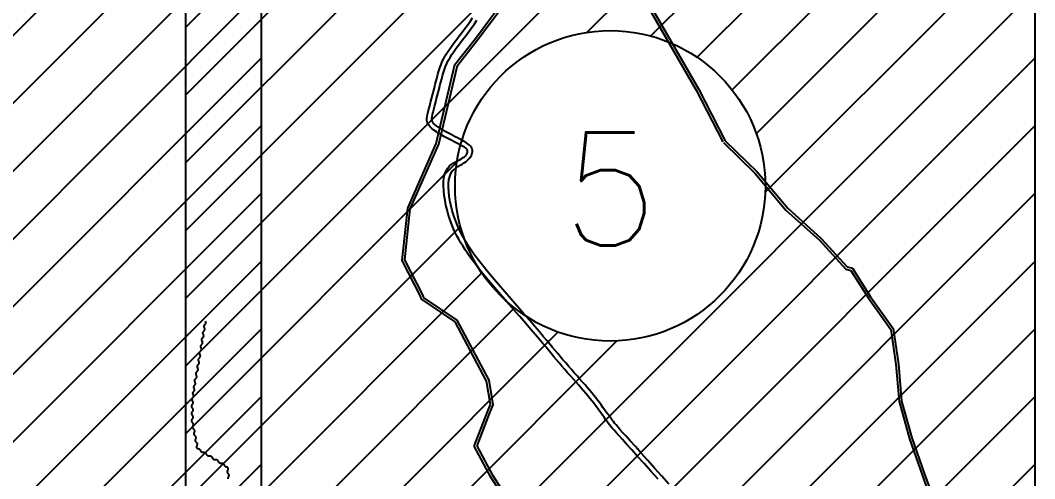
# Model space of a CAD drawing. Header units: metres. Extents: x 511708 to 512549, y 196282 to 196876.
# Drawn here: x 512452.11 to 512478.76, y 196515.96 to 196528 of the extents above; entities that cross this region are included whole.
import ezdxf
from ezdxf.enums import TextEntityAlignment as Align

# ---------------------------------------------------------------- set-up
doc = ezdxf.new("R2010")
doc.units = ezdxf.units.M
doc.header["$MEASUREMENT"] = 0
doc.layers.get('0').update_dxf_attribs({"linetype": 'CONTINUOUS'})
doc.styles.get("Standard").update_dxf_attribs({"font": 'Simplex.shx'})

msp = doc.modelspace()

# ---------------------------------------------------------------- hatches: boundary and pattern name
at = {"ltscale": 30}
h = msp.add_hatch(dxfattribs=at)
h.set_pattern_fill('LINE', color=2, scale=0.396, angle=45, style=0)
h.set_pattern_definition([(45, (510676.5057, 194398.3467), (-0.88904536, 0.88904536), [])])
edge = h.paths.add_edge_path(flags=16)
edge.add_arc((512447.286, 196523.653), 4.076, 0, 360)
h.paths.add_polyline_path([(512436.135, 196533.616), (512458.437, 196533.616), (512458.437, 196513.69), (512436.135, 196513.69)])
h = msp.add_hatch(dxfattribs=at)
h.set_pattern_fill('LINE', color=2, scale=0.396, angle=45, style=0)
h.set_pattern_definition([(45, (510696.8274, 194398.3467), (-0.88904536, 0.88904536), [])])
edge = h.paths.add_edge_path(flags=16)
edge.add_arc((512467.608, 196523.653), 4.076, 0, 360)
h.paths.add_polyline_path([(512456.457, 196533.616), (512478.759, 196533.616), (512478.759, 196513.69), (512456.457, 196513.69)])

# ---------------------------------------------------------------- linework, layer by layer
at = {"color": 3}
for p, q in [((512468.623, 196528.46), (512469.923, 196526.199)), ((512464.066, 196527.526), (512464.65, 196528.302)), ((512464.121, 196527.484), (512464.715, 196528.273)), ((512468.563, 196528.425), (512469.862, 196526.165)), ((512463.527, 196526.84), (512464.066, 196527.526)), ((512463.591, 196526.81), (512464.121, 196527.484)), ((512463.039, 196524.766), (512463.527, 196526.84)), ((512463.105, 196524.744), (512463.591, 196526.81)), ((512469.862, 196526.165), (512470.567, 196524.807)), ((512469.923, 196526.199), (512470.628, 196524.839)), ((512462.288, 196523.072), (512463.039, 196524.766)), ((512462.356, 196523.054), (512463.105, 196524.744)), ((512470.58, 196524.789), (512471.418, 196523.978)), ((512470.628, 196524.839), (512471.469, 196524.025)), ((512471.418, 196523.978), (512472.221, 196523.017)), ((512471.469, 196524.025), (512472.271, 196523.066)), ((512462.144, 196521.698), (512462.288, 196523.072)), ((512462.215, 196521.711), (512462.356, 196523.054)), ((512472.221, 196523.017), (512473.101, 196522.224)), ((512472.271, 196523.066), (512473.15, 196522.273)), ((512473.101, 196522.224), (512473.797, 196521.462)), ((512473.15, 196522.273), (512473.834, 196521.525)), ((512462.633, 196520.737), (512462.144, 196521.698)), ((512462.702, 196520.755), (512462.215, 196521.711)), ((512473.797, 196521.462), (512473.931, 196521.43)), ((512473.834, 196521.525), (512473.975, 196521.491)), ((512473.931, 196521.43), (512474.389, 196520.701)), ((512473.975, 196521.491), (512474.447, 196520.74)), ((512462.637, 196520.686), (512462.633, 196520.737)), ((512462.704, 196520.725), (512462.702, 196520.755)), ((512474.447, 196520.74), (512475.043, 196519.911)), ((512463.537, 196520.081), (512462.637, 196520.686)), ((512463.59, 196520.129), (512462.704, 196520.725)), ((512474.389, 196520.701), (512474.977, 196519.885)), ((512464.358, 196518.528), (512463.537, 196520.081)), ((512464.425, 196518.551), (512463.59, 196520.129)), ((512474.977, 196519.885), (512475.112, 196518.967)), ((512475.043, 196519.911), (512475.181, 196518.975)), ((512475.112, 196518.967), (512475.194, 196517.99)), ((512475.181, 196518.975), (512475.262, 196518.002)), ((512464.458, 196517.915), (512464.358, 196518.528)), ((512464.53, 196517.907), (512464.425, 196518.551)), ((512464.38, 196517.72), (512464.458, 196517.915)), ((512464.445, 196517.694), (512464.53, 196517.907)), ((512475.194, 196517.99), (512475.466, 196517.012)), ((512475.262, 196518.002), (512475.532, 196517.033)), ((512464.035, 196516.822), (512464.38, 196517.72)), ((512464.111, 196516.826), (512464.445, 196517.697)), ((512475.466, 196517.012), (512475.8, 196516.063)), ((512475.532, 196517.033), (512475.865, 196516.087)), ((512464.471, 196516.007), (512464.035, 196516.822)), ((512464.531, 196516.042), (512464.111, 196516.826)), ((512465.496, 196514.397), (512464.471, 196516.007)), ((512465.562, 196514.423), (512464.531, 196516.042)), ((512475.8, 196516.063), (512476.147, 196515.112)), ((512475.865, 196516.087), (512476.212, 196515.136))]:
    msp.add_line(p, q, dxfattribs=at)
at = {"color": 5, "linetype": 'Continuous', "lineweight": -3}
for points in [[(512436.135, 196533.616), (512458.437, 196533.616), (512458.437, 196513.69), (512436.135, 196513.69)], [(512456.457, 196533.616), (512478.759, 196533.616), (512478.759, 196513.69), (512456.457, 196513.69)]]:
    msp.add_lwpolyline(points, close=True, dxfattribs=at)
at = {"color": 42, "ltscale": 30}
for points in [[(512468.863, 196515.95), (512468.678, 196516.158), (512468.497, 196516.36), (512468.327, 196516.55), (512468.172, 196516.723), (512468.037, 196516.873), (512467.926, 196516.996), (512467.836, 196517.096), (512467.764, 196517.176), (512467.707, 196517.24), (512467.662, 196517.293), (512467.624, 196517.338), (512467.59, 196517.381), (512467.557, 196517.424), (512467.522, 196517.471), (512467.484, 196517.522), (512467.445, 196517.578), (512467.403, 196517.636), (512467.36, 196517.696), (512467.315, 196517.758), (512467.268, 196517.821), (512467.221, 196517.884), (512467.173, 196517.947), (512467.124, 196518.01), (512467.073, 196518.073), (512467.021, 196518.137), (512466.965, 196518.203), (512466.907, 196518.272), (512466.846, 196518.343), (512466.781, 196518.418), (512466.712, 196518.497), (512466.639, 196518.578), (512466.565, 196518.663), (512466.489, 196518.748), (512466.413, 196518.834), (512466.338, 196518.92), (512466.265, 196519.004), (512466.195, 196519.086), (512466.128, 196519.166), (512466.062, 196519.245), (512465.994, 196519.327), (512465.922, 196519.415), (512465.841, 196519.512), (512465.75, 196519.62), (512465.646, 196519.743), (512465.525, 196519.884), (512465.386, 196520.043), (512465.233, 196520.219), (512465.07, 196520.405), (512464.902, 196520.598), (512464.733, 196520.792), (512464.569, 196520.984), (512464.413, 196521.167), (512464.271, 196521.338), (512464.147, 196521.492), (512464.039, 196521.631), (512463.946, 196521.757), (512463.865, 196521.872), (512463.794, 196521.977), (512463.733, 196522.075), (512463.678, 196522.167), (512463.627, 196522.257), (512463.58, 196522.345), (512463.536, 196522.432), (512463.494, 196522.521), (512463.455, 196522.613), (512463.418, 196522.708), (512463.384, 196522.807), (512463.351, 196522.913), (512463.321, 196523.025), (512463.293, 196523.145), (512463.269, 196523.271), (512463.249, 196523.399), (512463.235, 196523.527), (512463.228, 196523.65), (512463.229, 196523.768), (512463.24, 196523.876), (512463.262, 196523.971), (512463.295, 196524.052), (512463.338, 196524.119), (512463.388, 196524.175), (512463.443, 196524.221), (512463.501, 196524.259), (512463.559, 196524.291), (512463.614, 196524.319), (512463.664, 196524.345), (512463.708, 196524.37), (512463.745, 196524.395), (512463.776, 196524.42), (512463.801, 196524.443), (512463.821, 196524.466), (512463.836, 196524.488), (512463.847, 196524.509), (512463.855, 196524.529), (512463.859, 196524.548), (512463.86, 196524.566), (512463.857, 196524.584), (512463.85, 196524.601), (512463.839, 196524.617), (512463.823, 196524.634), (512463.803, 196524.651), (512463.778, 196524.669), (512463.748, 196524.688), (512463.713, 196524.708), (512463.673, 196524.729), (512463.627, 196524.752), (512463.577, 196524.778), (512463.522, 196524.805), (512463.462, 196524.836), (512463.396, 196524.869), (512463.327, 196524.906), (512463.254, 196524.945), (512463.181, 196524.986), (512463.109, 196525.029), (512463.04, 196525.073), (512462.977, 196525.116), (512462.921, 196525.16), (512462.875, 196525.202), (512462.839, 196525.243), (512462.815, 196525.284), (512462.799, 196525.326), (512462.792, 196525.37), (512462.792, 196525.418), (512462.798, 196525.471), (512462.81, 196525.53), (512462.825, 196525.597), (512462.844, 196525.673), (512462.865, 196525.756), (512462.888, 196525.845), (512462.912, 196525.939), (512462.937, 196526.035), (512462.962, 196526.132), (512462.987, 196526.229), (512463.011, 196526.323), (512463.034, 196526.415), (512463.057, 196526.503), (512463.08, 196526.589), (512463.104, 196526.672), (512463.131, 196526.755), (512463.162, 196526.836), (512463.196, 196526.918), (512463.237, 196526.999), (512463.283, 196527.082), (512463.335, 196527.166), (512463.392, 196527.251), (512463.452, 196527.336), (512463.516, 196527.423), (512463.583, 196527.511), (512463.651, 196527.601), (512463.721, 196527.691), (512463.791, 196527.783), (512463.86, 196527.876), (512463.927, 196527.971), (512463.992, 196528.067)], [(512469.145, 196515.825), (512468.96, 196516.034), (512468.774, 196516.243), (512468.594, 196516.445), (512468.423, 196516.635), (512468.268, 196516.808), (512468.133, 196516.958), (512468.022, 196517.081), (512467.933, 196517.181), (512467.862, 196517.26), (512467.805, 196517.324), (512467.76, 196517.376), (512467.723, 196517.421), (512467.69, 196517.462), (512467.657, 196517.505), (512467.623, 196517.551), (512467.585, 196517.603), (512467.546, 196517.657), (512467.504, 196517.715), (512467.461, 196517.776), (512467.416, 196517.838), (512467.37, 196517.9), (512467.323, 196517.964), (512467.275, 196518.026), (512467.225, 196518.09), (512467.174, 196518.153), (512467.121, 196518.218), (512467.065, 196518.285), (512467.006, 196518.354), (512466.945, 196518.426), (512466.879, 196518.501), (512466.81, 196518.58), (512466.737, 196518.662), (512466.663, 196518.746), (512466.587, 196518.831), (512466.511, 196518.917), (512466.437, 196519.003), (512466.364, 196519.087), (512466.294, 196519.169), (512466.227, 196519.248), (512466.161, 196519.328), (512466.093, 196519.41), (512466.021, 196519.498), (512465.94, 196519.594), (512465.849, 196519.702), (512465.745, 196519.825), (512465.625, 196519.965), (512465.486, 196520.125), (512465.333, 196520.3), (512465.171, 196520.486), (512465.003, 196520.678), (512464.835, 196520.871), (512464.671, 196521.062), (512464.516, 196521.244), (512464.375, 196521.414), (512464.252, 196521.567), (512464.145, 196521.704), (512464.053, 196521.828), (512463.973, 196521.941), (512463.904, 196522.044), (512463.843, 196522.14), (512463.79, 196522.23), (512463.741, 196522.317), (512463.695, 196522.402), (512463.652, 196522.487), (512463.612, 196522.572), (512463.574, 196522.659), (512463.539, 196522.749), (512463.506, 196522.842), (512463.475, 196522.941), (512463.447, 196523.045), (512463.421, 196523.155), (512463.398, 196523.27), (512463.38, 196523.386), (512463.367, 196523.501), (512463.36, 196523.613), (512463.361, 196523.719), (512463.371, 196523.816), (512463.39, 196523.901), (512463.42, 196523.974), (512463.459, 196524.035), (512463.504, 196524.085), (512463.555, 196524.128), (512463.608, 196524.164), (512463.662, 196524.196), (512463.716, 196524.226), (512463.766, 196524.256), (512463.811, 196524.286), (512463.851, 196524.318), (512463.886, 196524.351), (512463.916, 196524.384), (512463.94, 196524.417), (512463.96, 196524.451), (512463.974, 196524.484), (512463.984, 196524.517), (512463.988, 196524.549), (512463.987, 196524.58), (512463.981, 196524.61), (512463.971, 196524.64), (512463.955, 196524.669), (512463.934, 196524.697), (512463.908, 196524.724), (512463.877, 196524.751), (512463.841, 196524.777), (512463.801, 196524.803), (512463.756, 196524.829), (512463.707, 196524.855), (512463.654, 196524.883), (512463.598, 196524.911), (512463.538, 196524.941), (512463.474, 196524.974), (512463.408, 196525.008), (512463.341, 196525.044), (512463.274, 196525.081), (512463.209, 196525.119), (512463.147, 196525.156), (512463.09, 196525.194), (512463.04, 196525.229), (512462.999, 196525.263), (512462.967, 196525.295), (512462.945, 196525.326), (512462.93, 196525.358), (512462.923, 196525.392), (512462.923, 196525.43), (512462.929, 196525.474), (512462.939, 196525.526), (512462.953, 196525.586), (512462.971, 196525.656), (512462.991, 196525.735), (512463.014, 196525.821), (512463.038, 196525.911), (512463.062, 196526.005), (512463.087, 196526.101), (512463.112, 196526.196), (512463.135, 196526.289), (512463.158, 196526.378), (512463.18, 196526.464), (512463.202, 196526.547), (512463.226, 196526.628), (512463.252, 196526.707), (512463.281, 196526.786), (512463.315, 196526.864), (512463.354, 196526.943), (512463.399, 196527.023), (512463.449, 196527.104), (512463.504, 196527.186), (512463.563, 196527.27), (512463.626, 196527.355), (512463.692, 196527.442), (512463.76, 196527.531), (512463.829, 196527.621), (512463.9, 196527.714), (512463.97, 196527.808), (512464.039, 196527.905), (512464.105, 196528.004)]]:
    msp.add_lwpolyline(points, dxfattribs=at)
at = {"color": 42, "lineweight": -3, "ltscale": 30}
msp.add_lwpolyline([(512457.572, 196515.964), (512457.571, 196515.969), (512457.571, 196515.974), (512457.571, 196515.98), (512457.572, 196515.985), (512457.574, 196515.991), (512457.575, 196515.997), (512457.578, 196516.002), (512457.58, 196516.008), (512457.582, 196516.014), (512457.585, 196516.019), (512457.587, 196516.025), (512457.589, 196516.031), (512457.591, 196516.036), (512457.593, 196516.042), (512457.594, 196516.047), (512457.594, 196516.053), (512457.594, 196516.058), (512457.593, 196516.063), (512457.591, 196516.069), (512457.589, 196516.074), (512457.586, 196516.079), (512457.583, 196516.084), (512457.58, 196516.089), (512457.576, 196516.094), (512457.572, 196516.099), (512457.569, 196516.104), (512457.565, 196516.109), (512457.562, 196516.114), (512457.559, 196516.119), (512457.556, 196516.124), (512457.554, 196516.129), (512457.552, 196516.134), (512457.551, 196516.14), (512457.551, 196516.145), (512457.551, 196516.151), (512457.552, 196516.156), (512457.554, 196516.162), (512457.555, 196516.167), (512457.558, 196516.173), (512457.56, 196516.179), (512457.562, 196516.184), (512457.565, 196516.19), (512457.567, 196516.196), (512457.569, 196516.201), (512457.571, 196516.207), (512457.573, 196516.213), (512457.574, 196516.218), (512457.574, 196516.224), (512457.574, 196516.229), (512457.573, 196516.234), (512457.571, 196516.239), (512457.569, 196516.244), (512457.566, 196516.249), (512457.562, 196516.253), (512457.558, 196516.257), (512457.554, 196516.26), (512457.549, 196516.263), (512457.543, 196516.266), (512457.538, 196516.267), (512457.532, 196516.269), (512457.526, 196516.27), (512457.52, 196516.272), (512457.515, 196516.274), (512457.509, 196516.276), (512457.504, 196516.278), (512457.5, 196516.282), (512457.495, 196516.286), (512457.491, 196516.29), (512457.488, 196516.295), (512457.484, 196516.3), (512457.481, 196516.306), (512457.478, 196516.311), (512457.474, 196516.317), (512457.471, 196516.323), (512457.468, 196516.328), (512457.465, 196516.334), (512457.461, 196516.339), (512457.457, 196516.344), (512457.453, 196516.349), (512457.449, 196516.352), (512457.444, 196516.356), (512457.439, 196516.358), (512457.434, 196516.36), (512457.428, 196516.362), (512457.422, 196516.363), (512457.416, 196516.364), (512457.409, 196516.364), (512457.403, 196516.364), (512457.396, 196516.364), (512457.39, 196516.365), (512457.383, 196516.365), (512457.377, 196516.365), (512457.37, 196516.366), (512457.364, 196516.367), (512457.359, 196516.368), (512457.353, 196516.37), (512457.348, 196516.373), (512457.343, 196516.376), (512457.339, 196516.38), (512457.335, 196516.385), (512457.331, 196516.39), (512457.328, 196516.395), (512457.325, 196516.4), (512457.321, 196516.406), (512457.318, 196516.412), (512457.315, 196516.417), (512457.312, 196516.423), (512457.308, 196516.429), (512457.305, 196516.434), (512457.301, 196516.439), (512457.297, 196516.443), (512457.293, 196516.447), (512457.288, 196516.45), (512457.283, 196516.453), (512457.278, 196516.455), (512457.272, 196516.457), (512457.266, 196516.458), (512457.26, 196516.458), (512457.253, 196516.459), (512457.247, 196516.459), (512457.24, 196516.459), (512457.234, 196516.459), (512457.227, 196516.459), (512457.221, 196516.46), (512457.214, 196516.461), (512457.208, 196516.462), (512457.202, 196516.463), (512457.197, 196516.465), (512457.192, 196516.468), (512457.187, 196516.471), (512457.183, 196516.475), (512457.179, 196516.479), (512457.175, 196516.484), (512457.172, 196516.489), (512457.168, 196516.495), (512457.165, 196516.501), (512457.162, 196516.506), (512457.159, 196516.512), (512457.156, 196516.518), (512457.152, 196516.523), (512457.149, 196516.529), (512457.145, 196516.533), (512457.141, 196516.538), (512457.137, 196516.542), (512457.132, 196516.545), (512457.127, 196516.548), (512457.121, 196516.55), (512457.116, 196516.551), (512457.11, 196516.552), (512457.103, 196516.553), (512457.097, 196516.553), (512457.09, 196516.554), (512457.084, 196516.554), (512457.077, 196516.554), (512457.071, 196516.554), (512457.064, 196516.555), (512457.058, 196516.555), (512457.052, 196516.556), (512457.046, 196516.558), (512457.041, 196516.56), (512457.036, 196516.562), (512457.031, 196516.566), (512457.027, 196516.57), (512457.023, 196516.574), (512457.019, 196516.579), (512457.016, 196516.584), (512457.012, 196516.59), (512457.009, 196516.595), (512457.006, 196516.601), (512457.003, 196516.607), (512456.999, 196516.613), (512456.996, 196516.618), (512456.993, 196516.623), (512456.989, 196516.628), (512456.985, 196516.633), (512456.981, 196516.636), (512456.976, 196516.64), (512456.971, 196516.642), (512456.965, 196516.644), (512456.96, 196516.646), (512456.953, 196516.647), (512456.947, 196516.648), (512456.941, 196516.648), (512456.934, 196516.648), (512456.928, 196516.648), (512456.921, 196516.649), (512456.915, 196516.649), (512456.908, 196516.649), (512456.902, 196516.65), (512456.896, 196516.651), (512456.89, 196516.652), (512456.885, 196516.654), (512456.88, 196516.657), (512456.875, 196516.66), (512456.871, 196516.664), (512456.867, 196516.669), (512456.863, 196516.674), (512456.859, 196516.679), (512456.856, 196516.684), (512456.853, 196516.69), (512456.85, 196516.696), (512456.846, 196516.702), (512456.843, 196516.707), (512456.84, 196516.713), (512456.836, 196516.718), (512456.833, 196516.723), (512456.829, 196516.727), (512456.824, 196516.731), (512456.82, 196516.734), (512456.815, 196516.737), (512456.809, 196516.739), (512456.803, 196516.741), (512456.798, 196516.742), (512456.792, 196516.744), (512456.786, 196516.745), (512456.78, 196516.747), (512456.775, 196516.749), (512456.769, 196516.752), (512456.764, 196516.755), (512456.76, 196516.759), (512456.756, 196516.763), (512456.753, 196516.768), (512456.75, 196516.773), (512456.747, 196516.778), (512456.746, 196516.783), (512456.745, 196516.789), (512456.745, 196516.794), (512456.746, 196516.8), (512456.747, 196516.806), (512456.748, 196516.812), (512456.75, 196516.818), (512456.752, 196516.824), (512456.754, 196516.83), (512456.756, 196516.836), (512456.758, 196516.842), (512456.76, 196516.848), (512456.761, 196516.854), (512456.762, 196516.86), (512456.763, 196516.866), (512456.763, 196516.872), (512456.762, 196516.877), (512456.761, 196516.882), (512456.758, 196516.888), (512456.756, 196516.893), (512456.753, 196516.898), (512456.749, 196516.903), (512456.745, 196516.908), (512456.741, 196516.912), (512456.737, 196516.917), (512456.732, 196516.922), (512456.728, 196516.927), (512456.724, 196516.932), (512456.721, 196516.937), (512456.718, 196516.942), (512456.715, 196516.947), (512456.713, 196516.952), (512456.711, 196516.957), (512456.71, 196516.963), (512456.71, 196516.969), (512456.711, 196516.974), (512456.712, 196516.98), (512456.713, 196516.986), (512456.715, 196516.992), (512456.717, 196516.998), (512456.719, 196517.004), (512456.721, 196517.01), (512456.723, 196517.016), (512456.725, 196517.022), (512456.726, 196517.028), (512456.727, 196517.034), (512456.728, 196517.04), (512456.728, 196517.046), (512456.727, 196517.051), (512456.726, 196517.056), (512456.724, 196517.062), (512456.721, 196517.067), (512456.718, 196517.072), (512456.714, 196517.077), (512456.71, 196517.082), (512456.706, 196517.086), (512456.702, 196517.091), (512456.698, 196517.096), (512456.693, 196517.101), (512456.69, 196517.106), (512456.686, 196517.111), (512456.683, 196517.116), (512456.68, 196517.121), (512456.678, 196517.126), (512456.676, 196517.131), (512456.676, 196517.137), (512456.676, 196517.143), (512456.676, 196517.148), (512456.677, 196517.154), (512456.679, 196517.16), (512456.68, 196517.166), (512456.682, 196517.172), (512456.684, 196517.178), (512456.686, 196517.184), (512456.688, 196517.19), (512456.69, 196517.196), (512456.691, 196517.202), (512456.693, 196517.208), (512456.693, 196517.214), (512456.693, 196517.22), (512456.692, 196517.225), (512456.691, 196517.231), (512456.689, 196517.236), (512456.686, 196517.241), (512456.683, 196517.246), (512456.679, 196517.251), (512456.675, 196517.256), (512456.671, 196517.26), (512456.667, 196517.265), (512456.663, 196517.27), (512456.659, 196517.275), (512456.655, 196517.28), (512456.651, 196517.285), (512456.648, 196517.29), (512456.645, 196517.295), (512456.643, 196517.3), (512456.641, 196517.305), (512456.641, 196517.311), (512456.641, 196517.317), (512456.641, 196517.322), (512456.642, 196517.328), (512456.644, 196517.334), (512456.645, 196517.34), (512456.647, 196517.346), (512456.649, 196517.352), (512456.651, 196517.358), (512456.653, 196517.364), (512456.655, 196517.37), (512456.657, 196517.376), (512456.658, 196517.382), (512456.658, 196517.388), (512456.658, 196517.394), (512456.657, 196517.399), (512456.656, 196517.405), (512456.654, 196517.41), (512456.651, 196517.415), (512456.648, 196517.42), (512456.645, 196517.425), (512456.641, 196517.43), (512456.637, 196517.436), (512456.633, 196517.441), (512456.629, 196517.446), (512456.626, 196517.452), (512456.622, 196517.458), (512456.62, 196517.463), (512456.617, 196517.469), (512456.615, 196517.475), (512456.614, 196517.481), (512456.614, 196517.487), (512456.614, 196517.493), (512456.615, 196517.499), (512456.617, 196517.505), (512456.619, 196517.511), (512456.622, 196517.517), (512456.625, 196517.523), (512456.629, 196517.529), (512456.632, 196517.535), (512456.635, 196517.54), (512456.639, 196517.546), (512456.642, 196517.552), (512456.645, 196517.558), (512456.647, 196517.564), (512456.649, 196517.57), (512456.65, 196517.576), (512456.65, 196517.582), (512456.65, 196517.588), (512456.649, 196517.594), (512456.647, 196517.6), (512456.645, 196517.606), (512456.642, 196517.612), (512456.639, 196517.618), (512456.635, 196517.624), (512456.632, 196517.63), (512456.629, 196517.636), (512456.625, 196517.642), (512456.622, 196517.648), (512456.619, 196517.653), (512456.617, 196517.659), (512456.615, 196517.665), (512456.614, 196517.671), (512456.614, 196517.677), (512456.614, 196517.683), (512456.615, 196517.689), (512456.617, 196517.695), (512456.619, 196517.701), (512456.622, 196517.707), (512456.625, 196517.713), (512456.629, 196517.719), (512456.632, 196517.725), (512456.635, 196517.731), (512456.639, 196517.737), (512456.642, 196517.743), (512456.645, 196517.749), (512456.647, 196517.755), (512456.649, 196517.761), (512456.65, 196517.766), (512456.65, 196517.772), (512456.65, 196517.778), (512456.649, 196517.784), (512456.647, 196517.79), (512456.645, 196517.796), (512456.642, 196517.802), (512456.639, 196517.808), (512456.635, 196517.814), (512456.632, 196517.82), (512456.629, 196517.826), (512456.625, 196517.832), (512456.622, 196517.838), (512456.619, 196517.844), (512456.617, 196517.85), (512456.615, 196517.856), (512456.614, 196517.862), (512456.614, 196517.868), (512456.614, 196517.873), (512456.615, 196517.879), (512456.617, 196517.885), (512456.619, 196517.891), (512456.622, 196517.897), (512456.625, 196517.903), (512456.629, 196517.909), (512456.632, 196517.915), (512456.635, 196517.921), (512456.639, 196517.927), (512456.642, 196517.933), (512456.645, 196517.939), (512456.647, 196517.945), (512456.649, 196517.951), (512456.65, 196517.957), (512456.65, 196517.963), (512456.65, 196517.969), (512456.649, 196517.975), (512456.647, 196517.981), (512456.645, 196517.986), (512456.642, 196517.992), (512456.639, 196517.998), (512456.637, 196518.004), (512456.634, 196518.01), (512456.631, 196518.015), (512456.628, 196518.021), (512456.626, 196518.027), (512456.624, 196518.032), (512456.623, 196518.037), (512456.622, 196518.043), (512456.622, 196518.048), (512456.622, 196518.053), (512456.623, 196518.058), (512456.625, 196518.063), (512456.627, 196518.068), (512456.63, 196518.073), (512456.633, 196518.077), (512456.636, 196518.082), (512456.64, 196518.087), (512456.644, 196518.092), (512456.647, 196518.096), (512456.651, 196518.101), (512456.654, 196518.106), (512456.657, 196518.11), (512456.66, 196518.115), (512456.662, 196518.12), (512456.664, 196518.125), (512456.665, 196518.13), (512456.665, 196518.135), (512456.665, 196518.14), (512456.664, 196518.146), (512456.663, 196518.151), (512456.661, 196518.156), (512456.66, 196518.162), (512456.657, 196518.167), (512456.655, 196518.173), (512456.653, 196518.178), (512456.651, 196518.184), (512456.649, 196518.189), (512456.647, 196518.195), (512456.646, 196518.2), (512456.645, 196518.205), (512456.645, 196518.21), (512456.645, 196518.216), (512456.647, 196518.221), (512456.648, 196518.226), (512456.651, 196518.23), (512456.653, 196518.235), (512456.656, 196518.24), (512456.66, 196518.245), (512456.663, 196518.249), (512456.667, 196518.254), (512456.671, 196518.259), (512456.674, 196518.263), (512456.677, 196518.268), (512456.681, 196518.273), (512456.683, 196518.278), (512456.686, 196518.282), (512456.687, 196518.287), (512456.688, 196518.292), (512456.689, 196518.297), (512456.688, 196518.303), (512456.688, 196518.308), (512456.686, 196518.313), (512456.685, 196518.319), (512456.683, 196518.324), (512456.681, 196518.33), (512456.679, 196518.335), (512456.676, 196518.341), (512456.674, 196518.346), (512456.672, 196518.352), (512456.671, 196518.357), (512456.669, 196518.362), (512456.669, 196518.368), (512456.668, 196518.373), (512456.669, 196518.378), (512456.67, 196518.383), (512456.671, 196518.388), (512456.674, 196518.393), (512456.676, 196518.398), (512456.68, 196518.402), (512456.683, 196518.407), (512456.686, 196518.412), (512456.69, 196518.416), (512456.694, 196518.421), (512456.697, 196518.426), (512456.701, 196518.43), (512456.704, 196518.435), (512456.707, 196518.44), (512456.709, 196518.445), (512456.711, 196518.45), (512456.712, 196518.455), (512456.712, 196518.46), (512456.712, 196518.465), (512456.711, 196518.471), (512456.71, 196518.476), (512456.708, 196518.482), (512456.706, 196518.487), (512456.704, 196518.493), (512456.702, 196518.499), (512456.699, 196518.505), (512456.697, 196518.511), (512456.695, 196518.517), (512456.694, 196518.524), (512456.692, 196518.53), (512456.692, 196518.536), (512456.692, 196518.542), (512456.692, 196518.548), (512456.694, 196518.554), (512456.696, 196518.559), (512456.699, 196518.565), (512456.702, 196518.57), (512456.706, 196518.576), (512456.71, 196518.581), (512456.715, 196518.586), (512456.719, 196518.592), (512456.724, 196518.597), (512456.728, 196518.602), (512456.732, 196518.607), (512456.736, 196518.613), (512456.739, 196518.618), (512456.742, 196518.624), (512456.745, 196518.629), (512456.746, 196518.635), (512456.747, 196518.641), (512456.747, 196518.647), (512456.746, 196518.654), (512456.745, 196518.66), (512456.743, 196518.666), (512456.741, 196518.673), (512456.739, 196518.679), (512456.737, 196518.686), (512456.734, 196518.692), (512456.732, 196518.699), (512456.73, 196518.705), (512456.729, 196518.711), (512456.727, 196518.718), (512456.727, 196518.724), (512456.727, 196518.73), (512456.727, 196518.736), (512456.729, 196518.742), (512456.731, 196518.747), (512456.734, 196518.753), (512456.737, 196518.758), (512456.741, 196518.764), (512456.745, 196518.769), (512456.75, 196518.774), (512456.754, 196518.78), (512456.759, 196518.785), (512456.763, 196518.79), (512456.767, 196518.795), (512456.771, 196518.801), (512456.774, 196518.806), (512456.777, 196518.812), (512456.779, 196518.817), (512456.781, 196518.823), (512456.782, 196518.829), (512456.781, 196518.835), (512456.781, 196518.841), (512456.78, 196518.848), (512456.778, 196518.854), (512456.776, 196518.86), (512456.774, 196518.867), (512456.772, 196518.873), (512456.769, 196518.879), (512456.767, 196518.885), (512456.765, 196518.891), (512456.764, 196518.897), (512456.762, 196518.903), (512456.762, 196518.909), (512456.761, 196518.915), (512456.762, 196518.92), (512456.763, 196518.926), (512456.765, 196518.931), (512456.768, 196518.936), (512456.771, 196518.941), (512456.774, 196518.946), (512456.778, 196518.951), (512456.782, 196518.956), (512456.786, 196518.961), (512456.79, 196518.966), (512456.794, 196518.971), (512456.798, 196518.976), (512456.802, 196518.981), (512456.805, 196518.987), (512456.807, 196518.992), (512456.809, 196518.997), (512456.81, 196519.003), (512456.811, 196519.008), (512456.811, 196519.014), (512456.81, 196519.019), (512456.809, 196519.025), (512456.807, 196519.031), (512456.805, 196519.037), (512456.803, 196519.043), (512456.801, 196519.049), (512456.799, 196519.055), (512456.797, 196519.061), (512456.795, 196519.067), (512456.793, 196519.073), (512456.792, 196519.079), (512456.791, 196519.085), (512456.791, 196519.09), (512456.791, 196519.096), (512456.793, 196519.101), (512456.795, 196519.107), (512456.797, 196519.112), (512456.8, 196519.117), (512456.804, 196519.122), (512456.808, 196519.127), (512456.812, 196519.132), (512456.816, 196519.137), (512456.82, 196519.142), (512456.824, 196519.147), (512456.827, 196519.152), (512456.831, 196519.157), (512456.834, 196519.162), (512456.837, 196519.167), (512456.839, 196519.173), (512456.84, 196519.178), (512456.84, 196519.184), (512456.84, 196519.189), (512456.84, 196519.195), (512456.838, 196519.201), (512456.837, 196519.207), (512456.835, 196519.213), (512456.833, 196519.219), (512456.83, 196519.225), (512456.828, 196519.231), (512456.826, 196519.237), (512456.824, 196519.243), (512456.822, 196519.249), (512456.821, 196519.255), (512456.82, 196519.26), (512456.82, 196519.266), (512456.821, 196519.272), (512456.822, 196519.277), (512456.824, 196519.282), (512456.827, 196519.288), (512456.83, 196519.293), (512456.833, 196519.298), (512456.837, 196519.303), (512456.841, 196519.308), (512456.845, 196519.313), (512456.849, 196519.318), (512456.853, 196519.323), (512456.857, 196519.328), (512456.86, 196519.333), (512456.863, 196519.338), (512456.866, 196519.343), (512456.868, 196519.348), (512456.869, 196519.354), (512456.87, 196519.359), (512456.87, 196519.365), (512456.869, 196519.371), (512456.868, 196519.377), (512456.866, 196519.382), (512456.864, 196519.388), (512456.862, 196519.394), (512456.86, 196519.4), (512456.858, 196519.406), (512456.855, 196519.412), (512456.853, 196519.418), (512456.852, 196519.424), (512456.851, 196519.43), (512456.85, 196519.436), (512456.85, 196519.442), (512456.85, 196519.447), (512456.852, 196519.453), (512456.854, 196519.458), (512456.856, 196519.463), (512456.859, 196519.468), (512456.863, 196519.473), (512456.866, 196519.478), (512456.87, 196519.483), (512456.875, 196519.488), (512456.879, 196519.493), (512456.883, 196519.498), (512456.886, 196519.503), (512456.89, 196519.508), (512456.893, 196519.513), (512456.895, 196519.519), (512456.897, 196519.524), (512456.899, 196519.529), (512456.899, 196519.535), (512456.899, 196519.541), (512456.898, 196519.546), (512456.897, 196519.552), (512456.896, 196519.558), (512456.894, 196519.564), (512456.891, 196519.57), (512456.889, 196519.576), (512456.887, 196519.582), (512456.885, 196519.588), (512456.883, 196519.594), (512456.881, 196519.6), (512456.88, 196519.606), (512456.879, 196519.612), (512456.879, 196519.617), (512456.88, 196519.623), (512456.881, 196519.628), (512456.883, 196519.634), (512456.886, 196519.639), (512456.889, 196519.644), (512456.892, 196519.649), (512456.896, 196519.654), (512456.9, 196519.659), (512456.904, 196519.664), (512456.908, 196519.669), (512456.912, 196519.674), (512456.916, 196519.679), (512456.919, 196519.684), (512456.922, 196519.689), (512456.925, 196519.694), (512456.927, 196519.7), (512456.928, 196519.705), (512456.929, 196519.711), (512456.929, 196519.716), (512456.928, 196519.722), (512456.927, 196519.728), (512456.925, 196519.734), (512456.923, 196519.74), (512456.921, 196519.746), (512456.919, 196519.752), (512456.916, 196519.758), (512456.914, 196519.764), (512456.912, 196519.77), (512456.911, 196519.776), (512456.909, 196519.781), (512456.909, 196519.787), (512456.909, 196519.793), (512456.909, 196519.798), (512456.91, 196519.804), (512456.912, 196519.809), (512456.915, 196519.814), (512456.918, 196519.82), (512456.922, 196519.825), (512456.925, 196519.83), (512456.929, 196519.835), (512456.933, 196519.84), (512456.937, 196519.844), (512456.941, 196519.849), (512456.945, 196519.854), (512456.949, 196519.86), (512456.952, 196519.865), (512456.954, 196519.87), (512456.956, 196519.875), (512456.958, 196519.881), (512456.958, 196519.886), (512456.958, 196519.892), (512456.957, 196519.898), (512456.956, 196519.903), (512456.954, 196519.909), (512456.952, 196519.915), (512456.95, 196519.921), (512456.948, 196519.927), (512456.946, 196519.933), (512456.944, 196519.939), (512456.942, 196519.945), (512456.94, 196519.951), (512456.939, 196519.957), (512456.938, 196519.963), (512456.938, 196519.969), (512456.939, 196519.974), (512456.94, 196519.98), (512456.942, 196519.985), (512456.945, 196519.99), (512456.948, 196519.996), (512456.952, 196520.001), (512456.956, 196520.007), (512456.961, 196520.012), (512456.966, 196520.018), (512456.971, 196520.025), (512456.976, 196520.032), (512456.98, 196520.04), (512456.983, 196520.049), (512456.985, 196520.059), (512456.985, 196520.072), (512456.983, 196520.086), (512456.978, 196520.103)], dxfattribs=at)
at = {"color": 5, "ltscale": 30}
msp.add_circle((512467.608, 196523.653), 4.076, dxfattribs=at)

# ---------------------------------------------------------------- texts
msp.add_text('5', height=2.97, dxfattribs=at).set_placement((512467.608, 196522.088), align=Align.CENTER)

doc.saveas('drawing.dxf')
